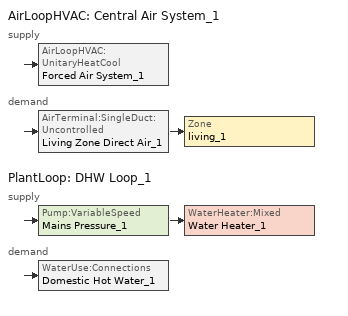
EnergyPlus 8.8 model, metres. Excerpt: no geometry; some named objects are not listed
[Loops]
AirLoopHVAC 'Central Air System_1'
 supply: AirLoopHVAC:UnitaryHeatCool 'Forced Air System_1'
 demand: AirTerminal:SingleDuct:Uncontrolled 'Living Zone Direct Air_1' > Zone 'living_1'
PlantLoop 'DHW Loop_1'
 supply: Pump:VariableSpeed 'Mains Pressure_1' > WaterHeater:Mixed 'Water Heater_1'
 demand: WaterUse:Connections 'Domestic Hot Water_1'
[Sizing:Plant]
DHW Loop_1: Loop Type=Heating; Design Loop Exit Temperature=52.6667; Loop Design Temperature Difference=5.55556
[ZoneControl:Thermostat]
living_1 Zone Thermostat: Zone or ZoneList=living_1; Control Type Schedule=LivingZoneControl_1; Control 1=living_1 Zone Temperature SP
[ThermostatSetpoint:DualSetpoint]
living_1 Zone Temperature SP: Heating Setpoint Temperature Schedule=HeatingT; Cooling Setpoint Temperature Schedule=CoolingT
[AirTerminal:SingleDuct:Uncontrolled]
Living Zone Direct Air_1: Availability Schedule=AlwaysOn; Maximum Air Flow Rate=0.30171
[Zone equipment]
living_1: Living Zone Direct Air_1
[Fan:OnOff]
Supply Fan_1: Availability Schedule=SupplyFanAvailability_1; Fan Total Efficiency=0.0556211; Pressure Rise=124.55; Maximum Flow Rate=0.301715; Motor Efficiency=1; Motor In Airstream Fraction=1; EndUse Subcategory=HVACFan_1
[Coil:Cooling:DX:SingleSpeed] Availability Schedule=CoolingSeasonSchedule; Gross Rated Sensible Heat Ratio=0.740402; Gross Rated Cooling COP=2.46014; Rated Air Flow Rate=0.235706; Rated Evaporator Fan Power Per Volume Flow Rate=773.391; Total Cooling Capacity Function of Temperature Curve=Cool-Cap-fT; Total Cooling Capacity Function of Flow Fraction Curve=Cool-Cap-fFF; Energy Input Ratio Function of Temperature Curve=Cool-EIR-fT; Energy Input Ratio Function of Flow Fraction Curve=Cool-EIR-fFF; Part Load Fraction Correlation Curve=Cool-PLF-fPLR; Nominal Time for Condensate Removal to Begin=1000; Ratio of Initial Moisture Evaporation Rate and Steady State Latent Capacity=1.5; Maximum Cycling Rate=3; Latent Capacity Time Constant=45; Condenser Type=AirCooled; Crankcase Heater Capacity=0; Maximum Outdoor DryBulb Temperature for Crankcase Heater Operation=12.7778; Condensate Collection Water Storage Tank=Condensate Tank 1_1
Name | Gross Rated Total Cooling Capacity
DX Cooling Coil_2 | 4549.61
DX Cooling Coil_1 | 5049.61
[Coil:Heating:Electric]
Furnace Heating Coil_1: Availability Schedule=HeatingSeasonSchedule; Efficiency=1; Nominal Capacity=5223.87
[AirLoopHVAC:UnitaryHeatCool]
Forced Air System_1: Availability Schedule=AlwaysOn; Supply Air Fan Operating Mode Schedule=SupplyFanOperation_1; Maximum Supply Air Temperature=48.8889; Cooling Supply Air Flow Rate=0.304629; Heating Supply Air Flow Rate=0.157004; No Load Supply Air Flow Rate=0; Controlling Zone or Thermostat Location=living_1; Supply Fan=Supply Fan_1; Fan Placement=BlowThrough; Heating Coil=Furnace Heating Coil_1; Cooling Coil=DX Cooling Coil_1; Dehumidification Control Type=None
[AirLoopHVAC]
Central Air System_1: Design Supply Air Flow Rate=0.304629
[AirLoopHVAC:ReturnPlenum]
Return Plenum_1: Zone=RA Duct Zone_1
[Pump:VariableSpeed]
Mains Pressure_1: Design Maximum Flow Rate=0.01; Design Pump Head=1; Design Power Consumption=0; Motor Efficiency=1; Fraction of Motor Inefficiencies to Fluid Stream=0; Coefficient 1 of the Part Load Performance Curve=0; Coefficient 2 of the Part Load Performance Curve=1; Coefficient 3 of the Part Load Performance Curve=0; Coefficient 4 of the Part Load Performance Curve=0; Design Minimum Flow Rate=0; Pump Control Type=Intermittent
[WaterHeater:Mixed]
Water Heater_1: Tank Volume=0.189271; Setpoint Temperature Schedule=Tehwset; Deadband Temperature Difference=0; Maximum Temperature Limit=60; Heater Control Type=Cycle; Heater Maximum Capacity=5000; Heater Minimum Capacity=0; Heater Ignition Minimum Flow Rate=0; Heater Ignition Delay=0; Heater Fuel Type=Electricity; Heater Thermal Efficiency=0.97; Ambient Temperature Indicator=Zone; Ambient Temperature Zone=living_1; Off Cycle Loss Coefficient to Ambient Temperature=0.704228; Off Cycle Loss Fraction to Zone=1; On Cycle Loss Coefficient to Ambient Temperature=0.704228; On Cycle Loss Fraction to Zone=1; Use Side Effectiveness=1; Source Side Effectiveness=1; Use Side Design Flow Rate=autosize; Indirect Water Heating Recovery Time=1.5
[PlantLoop]
DHW Loop_1: Fluid Type=Water; Plant Equipment Operation Scheme=DHW Loop Operation_1; Maximum Loop Temperature=100; Minimum Loop Temperature=0; Maximum Loop Flow Rate=0.01; Minimum Loop Flow Rate=0; Plant Loop Volume=0.003; Load Distribution Scheme=Optimal
[PlantEquipmentList]
DHW Plant Equipment_1: Water Heater_1
[PlantEquipmentOperation:HeatingLoad]
DHW Control Scheme_1: Load Range 1 Lower Limit=0; Load Range 1 Upper Limit=1000000000000000; Range 1 Equipment List=DHW Plant Equipment_1
[PlantEquipmentOperationSchemes]
DHW Loop Operation_1: Control Scheme 1=DHW Control Scheme_1; Control Scheme 1 Schedule=AlwaysOn
[EnergyManagementSystem:Sensor]
Name | OutputVariable or OutputMeter Index Key | OutputVariable or OutputMeter
SensibleLoadPredicted_1 | living_1 | Zone Predicted Sensible Load to Setpoint Heat Transfer Rate
Tout_1 | living_1 | Zone Outdoor Air Drybulb Temperature
Tin_1 | living_1 | Zone Mean Air Temperature
Phiin_1 | living_1 | Zone Air Relative Humidity
Win_1 | living_1 | Zone Mean Air Humidity Ratio
Fan_RTF_Sensor_1 | Supply Fan_1 | Fan Runtime Fraction
AH_MFR_Sensor_1 | Air Demand Inlet Node_1 | System Node Mass Flow Rate
AH_VFR_Sensor_1 | Air Demand Inlet Node_1 | System Node Current Density Volume Flow Rate
AH_Tout_Sensor_1 | Air Demand Inlet Node_1 | System Node Temperature
AH_Wout_Sensor_1 | Air Demand Inlet Node_1 | System Node Humidity Ratio
RA_T_Sensor_1 | Living Return Node_1 | System Node Temperature
RA_W_Sensor_1 | Living Return Node_1 | System Node Humidity Ratio
CoilSensibleCooling_1 | DX Cooling Coil_1 | Cooling Coil Sensible Cooling Energy
CoilLatentCooling_1 | DX Cooling Coil_1 | Cooling Coil Latent Cooling Energy
D_MixSensLoss_1 | living_1 | Zone Mixing Sensible Heat Loss Energy
D_MixSensGain_1 | living_1 | Zone Mixing Sensible Heat Gain Energy
D_MixLatLoss_1 | living_1 | Zone Mixing Latent Heat Loss Energy
D_MixLatGain_1 | living_1 | Zone Mixing Latent Heat Gain Energy
HVACFanE_1 | Supply Fan_1 | Fan Electric Energy
Q_heat_1 | Furnace Heating Coil_1 | Heating Coil Electric Energy
DeliveredHeating_1 | Furnace Heating Coil_1 | Heating Coil Air Heating Energy
[EnergyManagementSystem:GlobalVariable]
DuctLeakSupplyFanEquivalent_1; DuctLeakExhaustFanEquivalent_1
[EnergyManagementSystem:OutputVariable]
Name | EMS Variable | Type of Data in Variable | Update Frequency | EMS Program or Subroutine | Units
Month_Erl | Month | Averaged | SystemTimestep
DayofWeek_Erl | DayOfWeek | Averaged | SystemTimestep
Holiday_Erl | Holiday | Averaged | SystemTimestep
BattPower | BattPower_Erl | Averaged | SystemTimestep
Zone Infil Flow Rate_1 | InfilFlow_display_1 | Averaged | ZoneTimestep | InfiltrationProgram_1 | m3/s
Zone Infil/MechVent Flow Rate_1 | InfMechVent_1 | Averaged | ZoneTimestep | InfiltrationProgram_1 | m3/s
Whole House Fan Vent Flow Rate_1 | QWHV_1 | Averaged | ZoneTimestep | InfiltrationProgram_1 | m3/s
Range Hood Fan Vent Flow Rate_1 | Qrange_1 | Averaged | ZoneTimestep | InfiltrationProgram_1 | m3/s
Bath Exhaust Fan Vent Flow Rate_1 | Qbath_1 | Averaged | ZoneTimestep | InfiltrationProgram_1 | m3/s
Clothes Dryer Exhaust Fan Vent Flow Rate_1 | Qdryer_1 | Averaged | ZoneTimestep | InfiltrationProgram_1 | m3/s
Local Wind Speed_1 | VwindL_1 | Averaged | ZoneTimestep | InfiltrationProgram_1 | m/s
Zone Natural Ventilation Flow Rate_1 | NatVentFlow_1 | Averaged | ZoneTimestep | NaturalVentilationProgram_1 | m3/s
EMSDeliveredCoolingSensInclDuctsOutputVariable_1 | EMSDeliveredCoolingSensInclDucts_1 | Summed | ZoneTimestep | DeliveredHeatingCoolingProgram_1 | J
EMSDeliveredHeatingInclDuctsOutputVariable_1 | EMSDeliveredHeatingInclDucts_1 | Summed | ZoneTimestep | DeliveredHeatingCoolingProgram_1 | J
EMSDeliveredCoolingSensOutputVariable_1 | EMSDeliveredCoolingSens_1 | Summed | ZoneTimestep | DeliveredHeatingCoolingProgram_1 | J
EMSDeliveredHeatingOutputVariable_1 | EMSDeliveredHeating_1 | Summed | ZoneTimestep | DeliveredHeatingCoolingProgram_1 | J
EMSDeliveredHeatingSuppOutputVariable_1 | EMSDeliveredHeatingSupp_1 | Summed | ZoneTimestep | DeliveredHeatingCoolingProgram_1 | J
EMSDeliveredHeatingWithSuppOutputVariable_1 | EMSDeliveredHeatingWithSupp_1 | Summed | ZoneTimestep | DeliveredHeatingCoolingProgram_1 | J
EMSCoolingDuctLossesSensOutputVariable_1 | EMSCoolingDuctLossesSens_1 | Summed | ZoneTimestep | DeliveredHeatingCoolingProgram_1 | J
EMSCoolingDuctLossesLatentOutputVariable_1 | EMSCoolingDuctLossesLatent_1 | Summed | ZoneTimestep | DeliveredHeatingCoolingProgram_1 | J
EMSHeatingDuctLossesOutputVariable_1 | EMSHeatingDuctLosses_1 | Summed | ZoneTimestep | DeliveredHeatingCoolingProgram_1 | J
EMSDeliveredCoolingLatentHVACOutputVariable_1 | EMSDeliveredCoolingLatentHVAC_1 | Summed | ZoneTimestep | DeliveredHeatingCoolingProgram_1 | J
Heating HVAC Fan Pump EMS_1 | HVACFanPumpE_Heat_1 | Summed | SystemTimestep | DeliveredHeatingCoolingProgram_1 | J
Cooling HVAC Fan Pump EMS_1 | HVACFanPumpE_Cool_1 | Summed | SystemTimestep | DeliveredHeatingCoolingProgram_1 | J
EMSDeliveredCoolingLatentDehumOutputVariable_1 | EMSDeliveredCoolingLatentDehum_1 | Summed | ZoneTimestep | DeliveredHeatingCoolingProgram_1 | J
HPWH_sens_clg_OutputVariable_1 | HPWH_sens_clg_1 | Summed | ZoneTimestep | DeliveredHeatingCoolingProgram_1 | J
HPWH_lat_clg_OutputVariable_1 | HPWH_lat_clg_1 | Summed | ZoneTimestep | DeliveredHeatingCoolingProgram_1 | J
ZeroMeter | EMSZeroMeter | Summed | SystemTimestep | ZeroMeterProgram | J
Heating Electricity_1 | E_Heat_1 | Summed | SystemTimestep | HeatingElectricityProgram_1 | J
HeatingSupp Electricity_1 | E_Heat_supp_1 | Summed | SystemTimestep | HeatingElectricityProgram_1 | J
Heating FuelOil_1 | Q_FuelOil_1 | Summed | SystemTimestep | HeatingFuelConversionProgram_1 | m3
Heating Propane_1 | Q_Propane_1 | Summed | SystemTimestep | HeatingFuelConversionProgram_1 | m3
Heating Gas_1 | Q_Gas_1 | Summed | SystemTimestep | HeatingFuelConversionProgram_1 | J
Water Heating FuelOil_1 | Q_WH_FuelOil_1 | Summed | SystemTimestep | WaterHeatingFuelConversionProgram_1 | m3
Water Heating Propane_1 | Q_WH_Propane_1 | Summed | SystemTimestep | WaterHeatingFuelConversionProgram_1 | m3
Water Heating Gas_1 | Q_WH_Gas_1 | Summed | SystemTimestep | WaterHeatingFuelConversionProgram_1 | J
Unit oil_1 | Q_Unit_oil_1 | Summed | SystemTimestep | WaterHeatingFuelConversionProgram_1 | m3
Unit propane_1 | Q_Unit_propane_1 | Summed | SystemTimestep | WaterHeatingFuelConversionProgram_1 | m3
Apportioned PV Generation_1 | pv_generation_unit_1 | Summed | ZoneTimestep | ApportionPVtoUnits_1 | J
[ExternalInterface:Schedule]
Name | Initial Value
CoolingT | 24
HeatingT | 20
Tehwset | 60
StatusCW; StatusCD; StatusDW | 0
[ExternalInterface:Variable] Initial Value=0
Pev; Pbes
[SetpointManager:Scheduled]
DHW Loop Setpoint Manager_1: Control Variable=Temperature; Schedule=DHWSupplySetpoint; Setpoint Node or NodeList=DHW Supply Outlet Node_1
[Generator:Photovoltaic]
PV System: Surface=PV Panel; Module Performance=PV Module; Heat Transfer Integration Mode=Decoupled; Number of Series Strings in Parallel=1; Number of Modules in Series=32.0195
[PhotovoltaicPerformance:Sandia]
PV Module: Active Area=1.317; Number of Cells in Series=72; Number of Cells in Parallel=1; Short Circuit Current=4.8; Open Circuit Voltage=43.4; Current at Maximum Power Point=4.4; Voltage at Maximum Power Point=34; Sandia Database Parameter aIsc=0.00026; Sandia Database Parameter aImp=-0.00052; Sandia Database Parameter c0=1.0206; Sandia Database Parameter c1=-0.0206; Sandia Database Parameter BVoc0=-0.17; Sandia Database Parameter mBVoc=0; Sandia Database Parameter BVmp0=-0.17; Sandia Database Parameter mBVmp=0; Diode Factor=1.279; Sandia Database Parameter c2=-0.14909; Sandia Database Parameter c3=-8.95853; Sandia Database Parameter a0=0.938; Sandia Database Parameter a1=0.054228; Sandia Database Parameter a2=-0.0099032; Sandia Database Parameter a3=0.00072969; Sandia Database Parameter a4=-1.9074e-05; Sandia Database Parameter b0=1; Sandia Database Parameter b1=-0.002438; Sandia Database Parameter b2=0.0003103; Sandia Database Parameter b3=-1.246e-05; Sandia Database Parameter b4=2.11e-07; Sandia Database Parameter b5=-1.36e-09; Sandia Database Parameter DeltaTc=3; Sandia Database Parameter fd=1; Sandia Database Parameter a=-3.56; Sandia Database Parameter b=-0.075; Sandia Database Parameter c4=0.998; Sandia Database Parameter c5=0.002; Sandia Database Parameter Ix0=4.75; Sandia Database Parameter Ixx0=3.14; Sandia Database Parameter c6=1.159; Sandia Database Parameter c7=-0.159
[ElectricLoadCenter:Generators]
PV list: Generator 1=PV System; Generator 1 Rated Electric Power Output=7000; Generator 1 Availability Schedule=AlwaysOn
[ElectricLoadCenter:Inverter:FunctionOfPower]
PV Inverter: Availability Schedule=AlwaysOn; Efficiency Function of Power Curve=InverterCurve; Rated Maximum Continuous Input Power=7000; Minimum Efficiency=0; Maximum Efficiency=1; Minimum Power Output=17.766; Maximum Power Output=7000
[ElectricLoadCenter:Distribution]
Electric Load Center: Generator List=PV list; Generator Operation Scheme Type=Baseload; Electrical Buss Type=DirectCurrentWithInverterACStorage; Inverter=PV Inverter; Electrical Storage Object=BES1; Storage Operation Scheme=FacilityDemandLeveling; Storage Converter Object=AC2DC; Maximum Storage State of Charge Fraction=1; Design Storage Control Charge Power=5000; Design Storage Control Discharge Power=5000; Storage Control Utility Demand Target=0; Storage Control Utility Demand Target Fraction Schedule=AlwaysOn
[WaterUse:Equipment] EndUse Subcategory=Domestic Hot Water_1
Name | Peak Flow Rate | Flow Rate Fraction Schedule | Target Temperature Schedule
Clothes Washer_1 | 0.000162912 | ClothesWasher_1 | CWWaterTempSchedule_1
Dishwasher_1 | 6.04582e-05 | Dishwasher_1 | DWWaterTempSchedule
Sinks_1 | 0.000219402 | Sinks_1 | SSBWaterTempSchedule
Showers_1 | 0.000312484 | Showers_1 | SSBWaterTempSchedule
Baths_1 | 0.000538433 | Baths_1 | SSBWaterTempSchedule
[WaterUse:Connections]
Domestic Hot Water_1: Drain Water Heat Exchanger Type=None; Water Use Equipment 1=Sinks_1; Water Use Equipment 2=Showers_1; Water Use Equipment 3=Clothes Washer_1; Water Use Equipment 4=Dishwasher_1; Water Use Equipment 5=Baths_1
[WaterUse:Storage]
Condensate Tank 1_1: Water Quality Subcategory=CC2 Condensate Drain Tank; Maximum Capacity=2; Initial Volume=0; Type of Supply Controlled by Float Valve=None; Water Thermal Mode=ScheduledTemperature; Water Temperature Schedule=DWWaterTempSchedule; Ambient Temperature Indicator=Zone; Zone=dummy
[Schedule:Day:Hourly]
CoolingSeasonSchedule01d; CoolingSeasonSchedule02d; CoolingSeasonSchedule03d; CoolingSeasonSchedule04d; CoolingSeasonSchedule11d; CoolingSeasonSchedule12d; HeatingSeasonSchedule07d; HeatingSeasonSchedule08d; HeatingSeasonSchedule09d: 0, 0, 0, 0, 0, 0, 0, 0, 0, 0, 0, 0, 0, 0, 0, 0, 0, 0, 0, 0, 0, 0, 0, 0
CoolingSeasonSchedule05d; CoolingSeasonSchedule06d; CoolingSeasonSchedule07d; CoolingSeasonSchedule08d; CoolingSeasonSchedule09d; CoolingSeasonSchedule10d; HeatingSeasonSchedule01d; HeatingSeasonSchedule02d; HeatingSeasonSchedule03d; HeatingSeasonSchedule04d; HeatingSeasonSchedule05d; HeatingSeasonSchedule06d; HeatingSeasonSchedule10d; HeatingSeasonSchedule11d; HeatingSeasonSchedule12d: 1, 1, 1, 1, 1, 1, 1, 1, 1, 1, 1, 1, 1, 1, 1, 1, 1, 1, 1, 1, 1, 1, 1, 1
[Schedule:Week:Compact]
CoolingSeasonSchedule01: For: Weekdays, CoolingSeasonSchedule01d, For: CustomDay1, CoolingSeasonSchedule01d, For: CustomDay2, CoolingSeasonSchedule01d, For: AllOtherDays, CoolingSeasonSchedule01d
CoolingSeasonSchedule02: For: Weekdays, CoolingSeasonSchedule02d, For: CustomDay1, CoolingSeasonSchedule02d, For: CustomDay2, CoolingSeasonSchedule02d, For: AllOtherDays, CoolingSeasonSchedule02d
CoolingSeasonSchedule03: For: Weekdays, CoolingSeasonSchedule03d, For: CustomDay1, CoolingSeasonSchedule03d, For: CustomDay2, CoolingSeasonSchedule03d, For: AllOtherDays, CoolingSeasonSchedule03d
CoolingSeasonSchedule04: For: Weekdays, CoolingSeasonSchedule04d, For: CustomDay1, CoolingSeasonSchedule04d, For: CustomDay2, CoolingSeasonSchedule04d, For: AllOtherDays, CoolingSeasonSchedule04d
CoolingSeasonSchedule05: For: Weekdays, CoolingSeasonSchedule05d, For: CustomDay1, CoolingSeasonSchedule05d, For: CustomDay2, CoolingSeasonSchedule05d, For: AllOtherDays, CoolingSeasonSchedule05d
CoolingSeasonSchedule06: For: Weekdays, CoolingSeasonSchedule06d, For: CustomDay1, CoolingSeasonSchedule06d, For: CustomDay2, CoolingSeasonSchedule06d, For: AllOtherDays, CoolingSeasonSchedule06d
CoolingSeasonSchedule07: For: Weekdays, CoolingSeasonSchedule07d, For: CustomDay1, CoolingSeasonSchedule07d, For: CustomDay2, CoolingSeasonSchedule07d, For: AllOtherDays, CoolingSeasonSchedule07d
CoolingSeasonSchedule08: For: Weekdays, CoolingSeasonSchedule08d, For: CustomDay1, CoolingSeasonSchedule08d, For: CustomDay2, CoolingSeasonSchedule08d, For: AllOtherDays, CoolingSeasonSchedule08d
CoolingSeasonSchedule09: For: Weekdays, CoolingSeasonSchedule09d, For: CustomDay1, CoolingSeasonSchedule09d, For: CustomDay2, CoolingSeasonSchedule09d, For: AllOtherDays, CoolingSeasonSchedule09d
CoolingSeasonSchedule10: For: Weekdays, CoolingSeasonSchedule10d, For: CustomDay1, CoolingSeasonSchedule10d, For: CustomDay2, CoolingSeasonSchedule10d, For: AllOtherDays, CoolingSeasonSchedule10d
CoolingSeasonSchedule11: For: Weekdays, CoolingSeasonSchedule11d, For: CustomDay1, CoolingSeasonSchedule11d, For: CustomDay2, CoolingSeasonSchedule11d, For: AllOtherDays, CoolingSeasonSchedule11d
CoolingSeasonSchedule12: For: Weekdays, CoolingSeasonSchedule12d, For: CustomDay1, CoolingSeasonSchedule12d, For: CustomDay2, CoolingSeasonSchedule12d, For: AllOtherDays, CoolingSeasonSchedule12d
HeatingSeasonSchedule01: For: Weekdays, HeatingSeasonSchedule01d, For: CustomDay1, HeatingSeasonSchedule01d, For: CustomDay2, HeatingSeasonSchedule01d, For: AllOtherDays, HeatingSeasonSchedule01d
HeatingSeasonSchedule02: For: Weekdays, HeatingSeasonSchedule02d, For: CustomDay1, HeatingSeasonSchedule02d, For: CustomDay2, HeatingSeasonSchedule02d, For: AllOtherDays, HeatingSeasonSchedule02d
HeatingSeasonSchedule03: For: Weekdays, HeatingSeasonSchedule03d, For: CustomDay1, HeatingSeasonSchedule03d, For: CustomDay2, HeatingSeasonSchedule03d, For: AllOtherDays, HeatingSeasonSchedule03d
HeatingSeasonSchedule04: For: Weekdays, HeatingSeasonSchedule04d, For: CustomDay1, HeatingSeasonSchedule04d, For: CustomDay2, HeatingSeasonSchedule04d, For: AllOtherDays, HeatingSeasonSchedule04d
HeatingSeasonSchedule05: For: Weekdays, HeatingSeasonSchedule05d, For: CustomDay1, HeatingSeasonSchedule05d, For: CustomDay2, HeatingSeasonSchedule05d, For: AllOtherDays, HeatingSeasonSchedule05d
HeatingSeasonSchedule06: For: Weekdays, HeatingSeasonSchedule06d, For: CustomDay1, HeatingSeasonSchedule06d, For: CustomDay2, HeatingSeasonSchedule06d, For: AllOtherDays, HeatingSeasonSchedule06d
HeatingSeasonSchedule07: For: Weekdays, HeatingSeasonSchedule07d, For: CustomDay1, HeatingSeasonSchedule07d, For: CustomDay2, HeatingSeasonSchedule07d, For: AllOtherDays, HeatingSeasonSchedule07d
HeatingSeasonSchedule08: For: Weekdays, HeatingSeasonSchedule08d, For: CustomDay1, HeatingSeasonSchedule08d, For: CustomDay2, HeatingSeasonSchedule08d, For: AllOtherDays, HeatingSeasonSchedule08d
HeatingSeasonSchedule09: For: Weekdays, HeatingSeasonSchedule09d, For: CustomDay1, HeatingSeasonSchedule09d, For: CustomDay2, HeatingSeasonSchedule09d, For: AllOtherDays, HeatingSeasonSchedule09d
HeatingSeasonSchedule10: For: Weekdays, HeatingSeasonSchedule10d, For: CustomDay1, HeatingSeasonSchedule10d, For: CustomDay2, HeatingSeasonSchedule10d, For: AllOtherDays, HeatingSeasonSchedule10d
HeatingSeasonSchedule11: For: Weekdays, HeatingSeasonSchedule11d, For: CustomDay1, HeatingSeasonSchedule11d, For: CustomDay2, HeatingSeasonSchedule11d, For: AllOtherDays, HeatingSeasonSchedule11d
HeatingSeasonSchedule12: For: Weekdays, HeatingSeasonSchedule12d, For: CustomDay1, HeatingSeasonSchedule12d, For: CustomDay2, HeatingSeasonSchedule12d, For: AllOtherDays, HeatingSeasonSchedule12d
[Schedule:Year]
CoolingSeasonSchedule: CoolingSeasonSchedule01, 1, 1, 1, 31, CoolingSeasonSchedule02, 2, 1, 2, 28, CoolingSeasonSchedule03, 3, 1, 3, 31, CoolingSeasonSchedule04, 4, 1, 4, 30, CoolingSeasonSchedule05, 5, 1, 5, 31, CoolingSeasonSchedule06, 6, 1, 6, 30, CoolingSeasonSchedule07, 7, 1, 7, 31, CoolingSeasonSchedule08, 8, 1, 8, 31, CoolingSeasonSchedule09, 9, 1, 9, 30, CoolingSeasonSchedule10, 10, 1, 10, 31, CoolingSeasonSchedule11, 11, 1, 11, 30, CoolingSeasonSchedule12, 12, 1, 12, 31
HeatingSeasonSchedule: HeatingSeasonSchedule01, 1, 1, 1, 31, HeatingSeasonSchedule02, 2, 1, 2, 28, HeatingSeasonSchedule03, 3, 1, 3, 31, HeatingSeasonSchedule04, 4, 1, 4, 30, HeatingSeasonSchedule05, 5, 1, 5, 31, HeatingSeasonSchedule06, 6, 1, 6, 30, HeatingSeasonSchedule07, 7, 1, 7, 31, HeatingSeasonSchedule08, 8, 1, 8, 31, HeatingSeasonSchedule09, 9, 1, 9, 30, HeatingSeasonSchedule10, 10, 1, 10, 31, HeatingSeasonSchedule11, 11, 1, 11, 30, HeatingSeasonSchedule12, 12, 1, 12, 31
[Schedule:Constant]
Name | Hourly Value
AlwaysOn; SupplyFanAvailability_1 | 1
CWWaterTempSchedule_1 | 33.6111
DHWSupplySetpoint | 52.6667
DWWaterTempSchedule | 51.6667
LivingZoneControl_1 | 4
SSBWaterTempSchedule | 43.3333
SupplyFanOperation_1 | 0
[Schedule:File] File=DHW_4bed_unit0_1min.csv; Rows to Skip at Top=1; Number of Hours of Data=8760; Column Separator=Comma; Interpolate to Timestep=No; Minutes per Item=1
Name | Column Number
Baths_1 | 5
ClothesWasher_1 | 3
Dishwasher_1 | 4
Showers_1 | 1
Sinks_1 | 2
[Curve:Linear]
InverterCurve: Coefficient1 Constant=1; Coefficient2 x=0; Minimum Value of x=0; Maximum Value of x=1
[Curve:Quadratic] Minimum Value of x=0
Name | Coefficient1 Constant | Coefficient2 x | Coefficient3 x2 | Maximum Value of x | Minimum Curve Output | Maximum Curve Output
Cool-PLF-fPLR | 0.8 | 0.2 | 0 | 1 | 0.7 | 1
Cool-Cap-fFF | 0.718605 | 0.4101 | -0.128705 | 2 | 0 | 2
Cool-EIR-fFF | 1.323 | -0.477711 | 0.154712 | 2 | 0 | 2
[Curve:Biquadratic] Minimum Value of x=13.88; Maximum Value of x=23.88; Minimum Value of y=18.33; Maximum Value of y=51.66
Name | Coefficient1 Constant | Coefficient2 x | Coefficient3 x2 | Coefficient4 y | Coefficient5 y2 | Coefficient6 xy
Cool-Cap-fT | 1.5509 | -0.0750501 | 0.00309714 | 0.00240111 | -5.0544e-05 | -0.000427281
Cool-EIR-fT | -0.304283 | 0.118048 | -0.00342467 | -0.00626191 | 0.000695427 | -0.000469975
